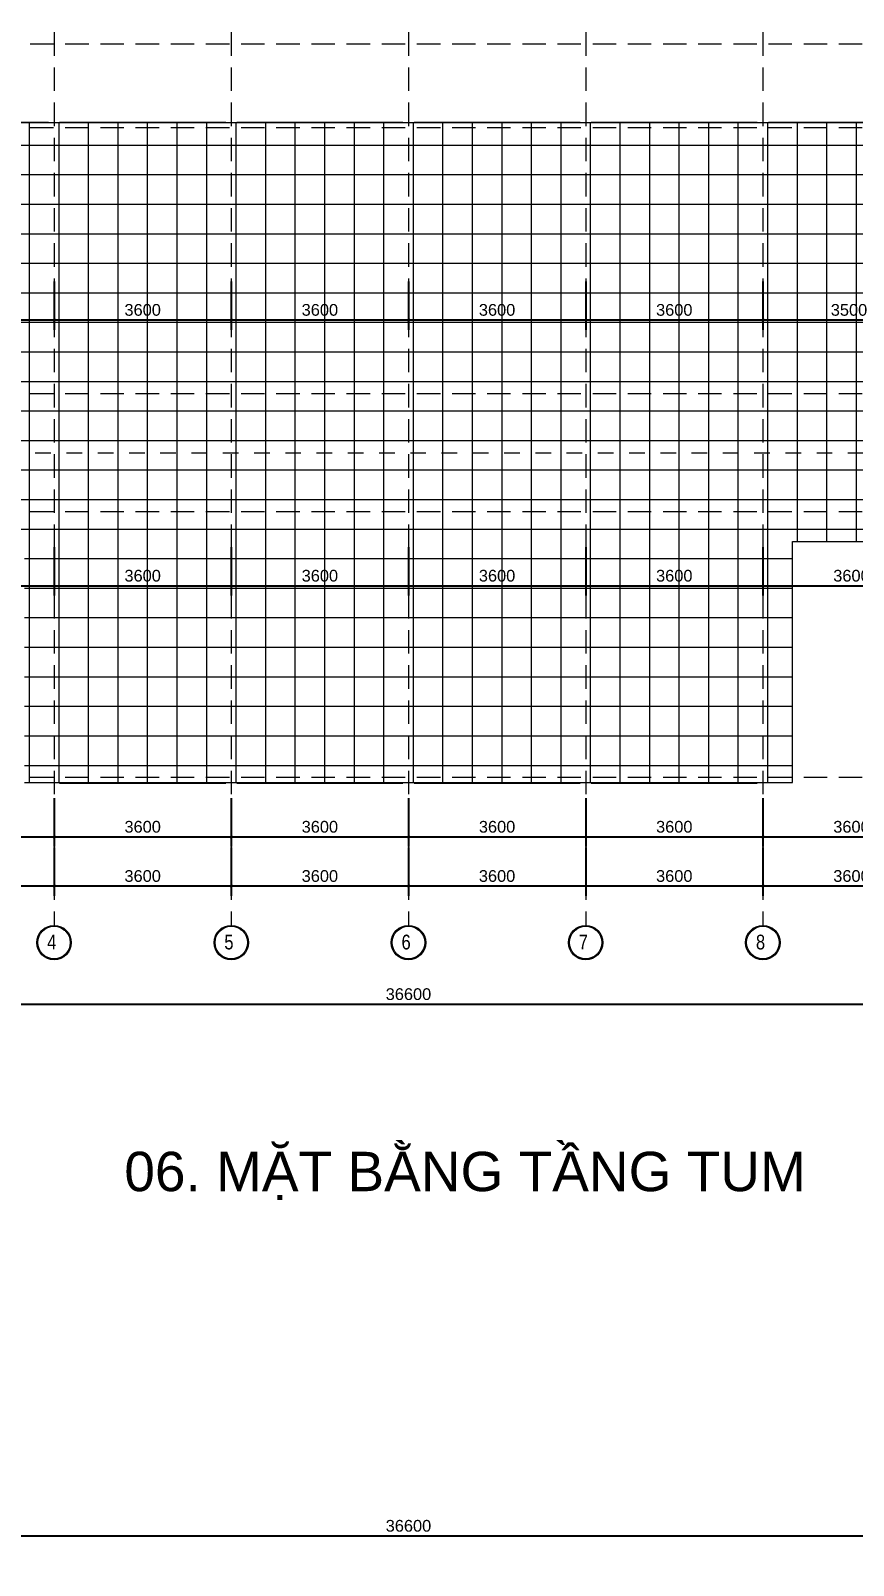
# Model space of a CAD drawing. Header units: millimetres. Extents: x -20510 to 108935, y -243239 to 20306.
# Drawn here: x 11175 to 27888, y -191000 to -159826 of the extents above; entities that cross this region are included whole.
import ezdxf
from ezdxf.enums import TextEntityAlignment as Align

# ---------------------------------------------------------------- set-up
doc = ezdxf.new("R2010")
doc.units = ezdxf.units.MM
for name, pattern in [('Abgebrochen', [714.375, 476.25, -238.125]), ('Aligning Line', [635, 317.5, -317.5]), ('Hidden', [714.375, 476.25, -238.125])]:
    doc.linetypes.add(name, pattern=pattern)
for name, color, linetype, lineweight in [('A-ANNO-DIMS', 1, 'Continuous', 9), ('G-ANNO-SYMB', 6, 'Abgebrochen', 9), ('S-BEAM', 7, 'Continuous', 9), ('S-FNDN', 7, 'Continuous', 9), ('S-GRID', 1, 'Continuous', 9), ('S-GRID-IDEN', 1, 'Continuous', 9)]:
    doc.layers.add(name, color=color, linetype=linetype, lineweight=lineweight)
doc.styles.add('Arial_1', font='arial.ttf', dxfattribs={"width": 0.8, "height": 200})
doc.styles.add('Arial_5', font='arial.ttf', dxfattribs={"height": 238.125})
doc.styles.add('UNICODE_TITLE', font='arial.ttf')
doc.dimstyles.new('SecretInternalLinAngDimStyle5p4736185', dxfattribs={"dimscale": 304.8, "dimtxt": 242.94927, "dimasz": 0.130208, "dimexe": 0.656168, "dimexo": 0.0625, "dimgap": 0.260417, "dimtad": 1, "dimdec": 0, "dimrnd": 100, "dimzin": 0, "dimdsep": 46, "dimtxsty": 'Arial_5', "dimblk1": 'OBLIQUE', "dimblk2": 'OBLIQUE', "dimsah": 1, "dimcen": 0.09, "dimdle": 0.492126, "dimazin": 0, "dimtfac": 1, "dimtdec": 4, "dimtix": 1, "dimtmove": 0, "dimatfit": 3, "dimfxl": 2.624672, "dimfxlon": 1, "dimtvp": 1, "dimtolj": 1, "dimtzin": 0, "dimarcsym": 2})

# ---------------------------------------------------------------- blocks, each defined once
blk = doc.blocks.new('Grid - TRUC  D1-102336-06_MẶT BẰNG TẦNG TUM')
at = {"layer": 'S-GRID-IDEN'}
for radius in [3.5, 3.3]:
    blk.add_circle((0, 0), radius, dxfattribs=at)
blk = doc.blocks.new('_Oblique')
at = {"color": 0, "linetype": 'ByBlock', "lineweight": -2}
blk.add_line((-0.5, -0.5), (0.5, 0.5), dxfattribs=at)
blk = doc.blocks.new('DIMBLOCK1-06_MẶT BẰNG TẦNG TUM')
at = {"layer": 'A-ANNO-DIMS', "color": 0, "lineweight": -2, "transparency": 16777216}
for p, q in [((550, -178819), (550, -179800)), ((37150, -178819), (37150, -179800)), ((400, -179600), (37300, -179600))]:
    blk.add_line(p, q, dxfattribs=at)
at = {"layer": 'Defpoints', "color": 0, "transparency": 16777216}
for p in [(550, -178800), (37150, -178800), (37150, -179600)]:
    blk.add_point(p, dxfattribs=at)
at = {"layer": 'A-ANNO-DIMS', "color": 0, "lineweight": -2, "transparency": 16777216, "xscale": 39.6875, "yscale": 39.6875, "zscale": 39.6875, "rotation": 180}
blk.add_blockref('_Oblique', (550, -179600), dxfattribs=at)
at = {"layer": 'A-ANNO-DIMS', "color": 0, "lineweight": -2, "transparency": 16777216, "xscale": 39.6875, "yscale": 39.6875, "zscale": 39.6875}
blk.add_blockref('_Oblique', (37150, -179600), dxfattribs=at)
at = {"layer": 'A-ANNO-DIMS', "color": 0, "transparency": 16777216, "insert": (18850, -179399), "char_height": 238.1, "width": 1098.88, "attachment_point": 5, "style": 'Arial_5'}
blk.add_mtext('\\A1;36600', dxfattribs=at)
blk = doc.blocks.new('DIMBLOCK4-06_MẶT BẰNG TẦNG TUM')
at = {"layer": 'A-ANNO-DIMS', "color": 0, "lineweight": -2, "transparency": 16777216}
for p, q in [((8050, -176419), (8050, -177400)), ((11650, -176419), (11650, -177400)), ((7900, -177200), (11800, -177200))]:
    blk.add_line(p, q, dxfattribs=at)
at = {"layer": 'Defpoints', "color": 0, "transparency": 16777216}
for p in [(8050, -176400), (11650, -176400), (11650, -177200)]:
    blk.add_point(p, dxfattribs=at)
at = {"layer": 'A-ANNO-DIMS', "color": 0, "lineweight": -2, "transparency": 16777216, "xscale": 39.6875, "yscale": 39.6875, "zscale": 39.6875, "rotation": 180}
blk.add_blockref('_Oblique', (8050, -177200), dxfattribs=at)
at = {"layer": 'A-ANNO-DIMS', "color": 0, "lineweight": -2, "transparency": 16777216, "xscale": 39.6875, "yscale": 39.6875, "zscale": 39.6875}
blk.add_blockref('_Oblique', (11650, -177200), dxfattribs=at)
at = {"layer": 'A-ANNO-DIMS', "color": 0, "transparency": 16777216, "insert": (9850, -176999), "char_height": 238.1, "width": 879.1, "attachment_point": 5, "style": 'Arial_5'}
blk.add_mtext('\\A1;3600', dxfattribs=at)
blk = doc.blocks.new('DIMBLOCK5-06_MẶT BẰNG TẦNG TUM')
at = {"layer": 'A-ANNO-DIMS', "color": 0, "lineweight": -2, "transparency": 16777216}
for p, q in [((11650, -176419), (11650, -177400)), ((15250, -176419), (15250, -177400)), ((11500, -177200), (15400, -177200))]:
    blk.add_line(p, q, dxfattribs=at)
at = {"layer": 'Defpoints', "color": 0, "transparency": 16777216}
for p in [(11650, -176400), (15250, -176400), (15250, -177200)]:
    blk.add_point(p, dxfattribs=at)
at = {"layer": 'A-ANNO-DIMS', "color": 0, "lineweight": -2, "transparency": 16777216, "xscale": 39.6875, "yscale": 39.6875, "zscale": 39.6875, "rotation": 180}
blk.add_blockref('_Oblique', (11650, -177200), dxfattribs=at)
at = {"layer": 'A-ANNO-DIMS', "color": 0, "lineweight": -2, "transparency": 16777216, "xscale": 39.6875, "yscale": 39.6875, "zscale": 39.6875}
blk.add_blockref('_Oblique', (15250, -177200), dxfattribs=at)
at = {"layer": 'A-ANNO-DIMS', "color": 0, "transparency": 16777216, "insert": (13450, -176999), "char_height": 238.1, "width": 879.1, "attachment_point": 5, "style": 'Arial_5'}
blk.add_mtext('\\A1;3600', dxfattribs=at)
blk = doc.blocks.new('DIMBLOCK6-06_MẶT BẰNG TẦNG TUM')
at = {"layer": 'A-ANNO-DIMS', "color": 0, "lineweight": -2, "transparency": 16777216}
for p, q in [((15250, -176419), (15250, -177400)), ((18850, -176419), (18850, -177400)), ((15100, -177200), (19000, -177200))]:
    blk.add_line(p, q, dxfattribs=at)
at = {"layer": 'Defpoints', "color": 0, "transparency": 16777216}
for p in [(15250, -176400), (18850, -176400), (18850, -177200)]:
    blk.add_point(p, dxfattribs=at)
at = {"layer": 'A-ANNO-DIMS', "color": 0, "lineweight": -2, "transparency": 16777216, "xscale": 39.6875, "yscale": 39.6875, "zscale": 39.6875, "rotation": 180}
blk.add_blockref('_Oblique', (15250, -177200), dxfattribs=at)
at = {"layer": 'A-ANNO-DIMS', "color": 0, "lineweight": -2, "transparency": 16777216, "xscale": 39.6875, "yscale": 39.6875, "zscale": 39.6875}
blk.add_blockref('_Oblique', (18850, -177200), dxfattribs=at)
at = {"layer": 'A-ANNO-DIMS', "color": 0, "transparency": 16777216, "insert": (17050, -176999), "char_height": 238.1, "width": 879.1, "attachment_point": 5, "style": 'Arial_5'}
blk.add_mtext('\\A1;3600', dxfattribs=at)
blk = doc.blocks.new('DIMBLOCK7-06_MẶT BẰNG TẦNG TUM')
at = {"layer": 'A-ANNO-DIMS', "color": 0, "lineweight": -2, "transparency": 16777216}
for p, q in [((18850, -176419), (18850, -177400)), ((22450, -176419), (22450, -177400)), ((18700, -177200), (22600, -177200))]:
    blk.add_line(p, q, dxfattribs=at)
at = {"layer": 'Defpoints', "color": 0, "transparency": 16777216}
for p in [(18850, -176400), (22450, -176400), (22450, -177200)]:
    blk.add_point(p, dxfattribs=at)
at = {"layer": 'A-ANNO-DIMS', "color": 0, "lineweight": -2, "transparency": 16777216, "xscale": 39.6875, "yscale": 39.6875, "zscale": 39.6875, "rotation": 180}
blk.add_blockref('_Oblique', (18850, -177200), dxfattribs=at)
at = {"layer": 'A-ANNO-DIMS', "color": 0, "lineweight": -2, "transparency": 16777216, "xscale": 39.6875, "yscale": 39.6875, "zscale": 39.6875}
blk.add_blockref('_Oblique', (22450, -177200), dxfattribs=at)
at = {"layer": 'A-ANNO-DIMS', "color": 0, "transparency": 16777216, "insert": (20650, -176999), "char_height": 238.1, "width": 879.1, "attachment_point": 5, "style": 'Arial_5'}
blk.add_mtext('\\A1;3600', dxfattribs=at)
blk = doc.blocks.new('DIMBLOCK8-06_MẶT BẰNG TẦNG TUM')
at = {"layer": 'A-ANNO-DIMS', "color": 0, "lineweight": -2, "transparency": 16777216}
for p, q in [((22450, -176419), (22450, -177400)), ((26050, -176419), (26050, -177400)), ((22300, -177200), (26200, -177200))]:
    blk.add_line(p, q, dxfattribs=at)
at = {"layer": 'Defpoints', "color": 0, "transparency": 16777216}
for p in [(22450, -176400), (26050, -176400), (26050, -177200)]:
    blk.add_point(p, dxfattribs=at)
at = {"layer": 'A-ANNO-DIMS', "color": 0, "lineweight": -2, "transparency": 16777216, "xscale": 39.6875, "yscale": 39.6875, "zscale": 39.6875, "rotation": 180}
blk.add_blockref('_Oblique', (22450, -177200), dxfattribs=at)
at = {"layer": 'A-ANNO-DIMS', "color": 0, "lineweight": -2, "transparency": 16777216, "xscale": 39.6875, "yscale": 39.6875, "zscale": 39.6875}
blk.add_blockref('_Oblique', (26050, -177200), dxfattribs=at)
at = {"layer": 'A-ANNO-DIMS', "color": 0, "transparency": 16777216, "insert": (24250, -176999), "char_height": 238.1, "width": 879.1, "attachment_point": 5, "style": 'Arial_5'}
blk.add_mtext('\\A1;3600', dxfattribs=at)
blk = doc.blocks.new('DIMBLOCK9-06_MẶT BẰNG TẦNG TUM')
at = {"layer": 'A-ANNO-DIMS', "color": 0, "lineweight": -2, "transparency": 16777216}
for p, q in [((26050, -176419), (26050, -177400)), ((29650, -176419), (29650, -177400)), ((25900, -177200), (29800, -177200))]:
    blk.add_line(p, q, dxfattribs=at)
at = {"layer": 'Defpoints', "color": 0, "transparency": 16777216}
for p in [(26050, -176400), (29650, -176400), (29650, -177200)]:
    blk.add_point(p, dxfattribs=at)
at = {"layer": 'A-ANNO-DIMS', "color": 0, "lineweight": -2, "transparency": 16777216, "xscale": 39.6875, "yscale": 39.6875, "zscale": 39.6875, "rotation": 180}
blk.add_blockref('_Oblique', (26050, -177200), dxfattribs=at)
at = {"layer": 'A-ANNO-DIMS', "color": 0, "lineweight": -2, "transparency": 16777216, "xscale": 39.6875, "yscale": 39.6875, "zscale": 39.6875}
blk.add_blockref('_Oblique', (29650, -177200), dxfattribs=at)
at = {"layer": 'A-ANNO-DIMS', "color": 0, "transparency": 16777216, "insert": (27850, -176999), "char_height": 238.1, "width": 879.1, "attachment_point": 5, "style": 'Arial_5'}
blk.add_mtext('\\A1;3600', dxfattribs=at)
blk = doc.blocks.new('DIMBLOCK14-06_MẶT BẰNG TẦNG TUM')
at = {"layer": 'A-ANNO-DIMS', "color": 0, "lineweight": -2, "transparency": 16777216}
for p, q in [((8050, -175419), (8050, -176400)), ((11650, -175419), (11650, -176400)), ((7900, -176200), (11800, -176200))]:
    blk.add_line(p, q, dxfattribs=at)
at = {"layer": 'Defpoints', "color": 0, "transparency": 16777216}
for p in [(8050, -175400), (11650, -175400), (11650, -176200)]:
    blk.add_point(p, dxfattribs=at)
at = {"layer": 'A-ANNO-DIMS', "color": 0, "lineweight": -2, "transparency": 16777216, "xscale": 39.6875, "yscale": 39.6875, "zscale": 39.6875, "rotation": 180}
blk.add_blockref('_Oblique', (8050, -176200), dxfattribs=at)
at = {"layer": 'A-ANNO-DIMS', "color": 0, "lineweight": -2, "transparency": 16777216, "xscale": 39.6875, "yscale": 39.6875, "zscale": 39.6875}
blk.add_blockref('_Oblique', (11650, -176200), dxfattribs=at)
at = {"layer": 'A-ANNO-DIMS', "color": 0, "transparency": 16777216, "insert": (9850, -175999), "char_height": 238.1, "width": 879.1, "attachment_point": 5, "style": 'Arial_5'}
blk.add_mtext('\\A1;3600', dxfattribs=at)
blk = doc.blocks.new('DIMBLOCK15-06_MẶT BẰNG TẦNG TUM')
at = {"layer": 'A-ANNO-DIMS', "color": 0, "lineweight": -2, "transparency": 16777216}
for p, q in [((11650, -175419), (11650, -176400)), ((15250, -175419), (15250, -176400)), ((11500, -176200), (15400, -176200))]:
    blk.add_line(p, q, dxfattribs=at)
at = {"layer": 'Defpoints', "color": 0, "transparency": 16777216}
for p in [(11650, -175400), (15250, -175400), (15250, -176200)]:
    blk.add_point(p, dxfattribs=at)
at = {"layer": 'A-ANNO-DIMS', "color": 0, "lineweight": -2, "transparency": 16777216, "xscale": 39.6875, "yscale": 39.6875, "zscale": 39.6875, "rotation": 180}
blk.add_blockref('_Oblique', (11650, -176200), dxfattribs=at)
at = {"layer": 'A-ANNO-DIMS', "color": 0, "lineweight": -2, "transparency": 16777216, "xscale": 39.6875, "yscale": 39.6875, "zscale": 39.6875}
blk.add_blockref('_Oblique', (15250, -176200), dxfattribs=at)
at = {"layer": 'A-ANNO-DIMS', "color": 0, "transparency": 16777216, "insert": (13450, -175999), "char_height": 238.1, "width": 879.1, "attachment_point": 5, "style": 'Arial_5'}
blk.add_mtext('\\A1;3600', dxfattribs=at)
blk = doc.blocks.new('DIMBLOCK16-06_MẶT BẰNG TẦNG TUM')
at = {"layer": 'A-ANNO-DIMS', "color": 0, "lineweight": -2, "transparency": 16777216}
for p, q in [((15250, -175419), (15250, -176400)), ((18850, -175419), (18850, -176400)), ((15100, -176200), (19000, -176200))]:
    blk.add_line(p, q, dxfattribs=at)
at = {"layer": 'Defpoints', "color": 0, "transparency": 16777216}
for p in [(15250, -175400), (18850, -175400), (18850, -176200)]:
    blk.add_point(p, dxfattribs=at)
at = {"layer": 'A-ANNO-DIMS', "color": 0, "lineweight": -2, "transparency": 16777216, "xscale": 39.6875, "yscale": 39.6875, "zscale": 39.6875, "rotation": 180}
blk.add_blockref('_Oblique', (15250, -176200), dxfattribs=at)
at = {"layer": 'A-ANNO-DIMS', "color": 0, "lineweight": -2, "transparency": 16777216, "xscale": 39.6875, "yscale": 39.6875, "zscale": 39.6875}
blk.add_blockref('_Oblique', (18850, -176200), dxfattribs=at)
at = {"layer": 'A-ANNO-DIMS', "color": 0, "transparency": 16777216, "insert": (17050, -175999), "char_height": 238.1, "width": 879.1, "attachment_point": 5, "style": 'Arial_5'}
blk.add_mtext('\\A1;3600', dxfattribs=at)
blk = doc.blocks.new('DIMBLOCK17-06_MẶT BẰNG TẦNG TUM')
at = {"layer": 'A-ANNO-DIMS', "color": 0, "lineweight": -2, "transparency": 16777216}
for p, q in [((18850, -175419), (18850, -176400)), ((22450, -175419), (22450, -176400)), ((18700, -176200), (22600, -176200))]:
    blk.add_line(p, q, dxfattribs=at)
at = {"layer": 'Defpoints', "color": 0, "transparency": 16777216}
for p in [(18850, -175400), (22450, -175400), (22450, -176200)]:
    blk.add_point(p, dxfattribs=at)
at = {"layer": 'A-ANNO-DIMS', "color": 0, "lineweight": -2, "transparency": 16777216, "xscale": 39.6875, "yscale": 39.6875, "zscale": 39.6875, "rotation": 180}
blk.add_blockref('_Oblique', (18850, -176200), dxfattribs=at)
at = {"layer": 'A-ANNO-DIMS', "color": 0, "lineweight": -2, "transparency": 16777216, "xscale": 39.6875, "yscale": 39.6875, "zscale": 39.6875}
blk.add_blockref('_Oblique', (22450, -176200), dxfattribs=at)
at = {"layer": 'A-ANNO-DIMS', "color": 0, "transparency": 16777216, "insert": (20650, -175999), "char_height": 238.1, "width": 879.1, "attachment_point": 5, "style": 'Arial_5'}
blk.add_mtext('\\A1;3600', dxfattribs=at)
blk = doc.blocks.new('DIMBLOCK18-06_MẶT BẰNG TẦNG TUM')
at = {"layer": 'A-ANNO-DIMS', "color": 0, "lineweight": -2, "transparency": 16777216}
for p, q in [((22450, -175419), (22450, -176400)), ((26050, -175419), (26050, -176400)), ((22300, -176200), (26200, -176200))]:
    blk.add_line(p, q, dxfattribs=at)
at = {"layer": 'Defpoints', "color": 0, "transparency": 16777216}
for p in [(22450, -175400), (26050, -175400), (26050, -176200)]:
    blk.add_point(p, dxfattribs=at)
at = {"layer": 'A-ANNO-DIMS', "color": 0, "lineweight": -2, "transparency": 16777216, "xscale": 39.6875, "yscale": 39.6875, "zscale": 39.6875, "rotation": 180}
blk.add_blockref('_Oblique', (22450, -176200), dxfattribs=at)
at = {"layer": 'A-ANNO-DIMS', "color": 0, "lineweight": -2, "transparency": 16777216, "xscale": 39.6875, "yscale": 39.6875, "zscale": 39.6875}
blk.add_blockref('_Oblique', (26050, -176200), dxfattribs=at)
at = {"layer": 'A-ANNO-DIMS', "color": 0, "transparency": 16777216, "insert": (24250, -175999), "char_height": 238.1, "width": 879.1, "attachment_point": 5, "style": 'Arial_5'}
blk.add_mtext('\\A1;3600', dxfattribs=at)
blk = doc.blocks.new('DIMBLOCK19-06_MẶT BẰNG TẦNG TUM')
at = {"layer": 'A-ANNO-DIMS', "color": 0, "lineweight": -2, "transparency": 16777216}
for p, q in [((26050, -175419), (26050, -176400)), ((29650, -175419), (29650, -176400)), ((25900, -176200), (29800, -176200))]:
    blk.add_line(p, q, dxfattribs=at)
at = {"layer": 'Defpoints', "color": 0, "transparency": 16777216}
for p in [(26050, -175400), (29650, -175400), (29650, -176200)]:
    blk.add_point(p, dxfattribs=at)
at = {"layer": 'A-ANNO-DIMS', "color": 0, "lineweight": -2, "transparency": 16777216, "xscale": 39.6875, "yscale": 39.6875, "zscale": 39.6875, "rotation": 180}
blk.add_blockref('_Oblique', (26050, -176200), dxfattribs=at)
at = {"layer": 'A-ANNO-DIMS', "color": 0, "lineweight": -2, "transparency": 16777216, "xscale": 39.6875, "yscale": 39.6875, "zscale": 39.6875}
blk.add_blockref('_Oblique', (29650, -176200), dxfattribs=at)
at = {"layer": 'A-ANNO-DIMS', "color": 0, "transparency": 16777216, "insert": (27850, -175999), "char_height": 238.1, "width": 879.1, "attachment_point": 5, "style": 'Arial_5'}
blk.add_mtext('\\A1;3600', dxfattribs=at)
blk = doc.blocks.new('DIMBLOCK67-06_MẶT BẰNG TẦNG TUM')
at = {"layer": 'A-ANNO-DIMS', "color": 0, "lineweight": -2, "transparency": 16777216}
for p, q in [((8050, -170319), (8050, -171300)), ((11650, -170319), (11650, -171300)), ((7900, -171100), (11800, -171100))]:
    blk.add_line(p, q, dxfattribs=at)
at = {"layer": 'Defpoints', "color": 0, "transparency": 16777216}
for p in [(8050, -170300), (11650, -170300), (11650, -171100)]:
    blk.add_point(p, dxfattribs=at)
at = {"layer": 'A-ANNO-DIMS', "color": 0, "lineweight": -2, "transparency": 16777216, "xscale": 39.6875, "yscale": 39.6875, "zscale": 39.6875, "rotation": 180}
blk.add_blockref('_Oblique', (8050, -171100), dxfattribs=at)
at = {"layer": 'A-ANNO-DIMS', "color": 0, "lineweight": -2, "transparency": 16777216, "xscale": 39.6875, "yscale": 39.6875, "zscale": 39.6875}
blk.add_blockref('_Oblique', (11650, -171100), dxfattribs=at)
at = {"layer": 'A-ANNO-DIMS', "color": 0, "transparency": 16777216, "insert": (9850, -170899), "char_height": 238.1, "width": 879.1, "attachment_point": 5, "style": 'Arial_5'}
blk.add_mtext('\\A1;3600', dxfattribs=at)
blk = doc.blocks.new('DIMBLOCK68-06_MẶT BẰNG TẦNG TUM')
at = {"layer": 'A-ANNO-DIMS', "color": 0, "lineweight": -2, "transparency": 16777216}
for p, q in [((11650, -170319), (11650, -171300)), ((15250, -170319), (15250, -171300)), ((11500, -171100), (15400, -171100))]:
    blk.add_line(p, q, dxfattribs=at)
at = {"layer": 'Defpoints', "color": 0, "transparency": 16777216}
for p in [(11650, -170300), (15250, -170300), (15250, -171100)]:
    blk.add_point(p, dxfattribs=at)
at = {"layer": 'A-ANNO-DIMS', "color": 0, "lineweight": -2, "transparency": 16777216, "xscale": 39.6875, "yscale": 39.6875, "zscale": 39.6875, "rotation": 180}
blk.add_blockref('_Oblique', (11650, -171100), dxfattribs=at)
at = {"layer": 'A-ANNO-DIMS', "color": 0, "lineweight": -2, "transparency": 16777216, "xscale": 39.6875, "yscale": 39.6875, "zscale": 39.6875}
blk.add_blockref('_Oblique', (15250, -171100), dxfattribs=at)
at = {"layer": 'A-ANNO-DIMS', "color": 0, "transparency": 16777216, "insert": (13450, -170899), "char_height": 238.1, "width": 879.1, "attachment_point": 5, "style": 'Arial_5'}
blk.add_mtext('\\A1;3600', dxfattribs=at)
blk = doc.blocks.new('DIMBLOCK69-06_MẶT BẰNG TẦNG TUM')
at = {"layer": 'A-ANNO-DIMS', "color": 0, "lineweight": -2, "transparency": 16777216}
for p, q in [((15250, -170319), (15250, -171300)), ((18850, -170319), (18850, -171300)), ((15100, -171100), (19000, -171100))]:
    blk.add_line(p, q, dxfattribs=at)
at = {"layer": 'Defpoints', "color": 0, "transparency": 16777216}
for p in [(15250, -170300), (18850, -170300), (18850, -171100)]:
    blk.add_point(p, dxfattribs=at)
at = {"layer": 'A-ANNO-DIMS', "color": 0, "lineweight": -2, "transparency": 16777216, "xscale": 39.6875, "yscale": 39.6875, "zscale": 39.6875, "rotation": 180}
blk.add_blockref('_Oblique', (15250, -171100), dxfattribs=at)
at = {"layer": 'A-ANNO-DIMS', "color": 0, "lineweight": -2, "transparency": 16777216, "xscale": 39.6875, "yscale": 39.6875, "zscale": 39.6875}
blk.add_blockref('_Oblique', (18850, -171100), dxfattribs=at)
at = {"layer": 'A-ANNO-DIMS', "color": 0, "transparency": 16777216, "insert": (17050, -170899), "char_height": 238.1, "width": 879.1, "attachment_point": 5, "style": 'Arial_5'}
blk.add_mtext('\\A1;3600', dxfattribs=at)
blk = doc.blocks.new('DIMBLOCK70-06_MẶT BẰNG TẦNG TUM')
at = {"layer": 'A-ANNO-DIMS', "color": 0, "lineweight": -2, "transparency": 16777216}
for p, q in [((18850, -170319), (18850, -171300)), ((22450, -170319), (22450, -171300)), ((18700, -171100), (22600, -171100))]:
    blk.add_line(p, q, dxfattribs=at)
at = {"layer": 'Defpoints', "color": 0, "transparency": 16777216}
for p in [(18850, -170300), (22450, -170300), (22450, -171100)]:
    blk.add_point(p, dxfattribs=at)
at = {"layer": 'A-ANNO-DIMS', "color": 0, "lineweight": -2, "transparency": 16777216, "xscale": 39.6875, "yscale": 39.6875, "zscale": 39.6875, "rotation": 180}
blk.add_blockref('_Oblique', (18850, -171100), dxfattribs=at)
at = {"layer": 'A-ANNO-DIMS', "color": 0, "lineweight": -2, "transparency": 16777216, "xscale": 39.6875, "yscale": 39.6875, "zscale": 39.6875}
blk.add_blockref('_Oblique', (22450, -171100), dxfattribs=at)
at = {"layer": 'A-ANNO-DIMS', "color": 0, "transparency": 16777216, "insert": (20650, -170899), "char_height": 238.1, "width": 879.1, "attachment_point": 5, "style": 'Arial_5'}
blk.add_mtext('\\A1;3600', dxfattribs=at)
blk = doc.blocks.new('DIMBLOCK71-06_MẶT BẰNG TẦNG TUM')
at = {"layer": 'A-ANNO-DIMS', "color": 0, "lineweight": -2, "transparency": 16777216}
for p, q in [((22450, -170319), (22450, -171300)), ((26050, -170319), (26050, -171300)), ((22300, -171100), (26200, -171100))]:
    blk.add_line(p, q, dxfattribs=at)
at = {"layer": 'Defpoints', "color": 0, "transparency": 16777216}
for p in [(22450, -170300), (26050, -170300), (26050, -171100)]:
    blk.add_point(p, dxfattribs=at)
at = {"layer": 'A-ANNO-DIMS', "color": 0, "lineweight": -2, "transparency": 16777216, "xscale": 39.6875, "yscale": 39.6875, "zscale": 39.6875, "rotation": 180}
blk.add_blockref('_Oblique', (22450, -171100), dxfattribs=at)
at = {"layer": 'A-ANNO-DIMS', "color": 0, "lineweight": -2, "transparency": 16777216, "xscale": 39.6875, "yscale": 39.6875, "zscale": 39.6875}
blk.add_blockref('_Oblique', (26050, -171100), dxfattribs=at)
at = {"layer": 'A-ANNO-DIMS', "color": 0, "transparency": 16777216, "insert": (24250, -170899), "char_height": 238.1, "width": 879.1, "attachment_point": 5, "style": 'Arial_5'}
blk.add_mtext('\\A1;3600', dxfattribs=at)
blk = doc.blocks.new('DIMBLOCK72-06_MẶT BẰNG TẦNG TUM')
at = {"layer": 'A-ANNO-DIMS', "color": 0, "lineweight": -2, "transparency": 16777216}
for p, q in [((26050, -170319), (26050, -171300)), ((29650, -170319), (29650, -171300)), ((25900, -171100), (29800, -171100))]:
    blk.add_line(p, q, dxfattribs=at)
at = {"layer": 'Defpoints', "color": 0, "transparency": 16777216}
for p in [(26050, -170300), (29650, -170300), (29650, -171100)]:
    blk.add_point(p, dxfattribs=at)
at = {"layer": 'A-ANNO-DIMS', "color": 0, "lineweight": -2, "transparency": 16777216, "xscale": 39.6875, "yscale": 39.6875, "zscale": 39.6875, "rotation": 180}
blk.add_blockref('_Oblique', (26050, -171100), dxfattribs=at)
at = {"layer": 'A-ANNO-DIMS', "color": 0, "lineweight": -2, "transparency": 16777216, "xscale": 39.6875, "yscale": 39.6875, "zscale": 39.6875}
blk.add_blockref('_Oblique', (29650, -171100), dxfattribs=at)
at = {"layer": 'A-ANNO-DIMS', "color": 0, "transparency": 16777216, "insert": (27850, -170899), "char_height": 238.1, "width": 879.1, "attachment_point": 5, "style": 'Arial_5'}
blk.add_mtext('\\A1;3600', dxfattribs=at)
blk = doc.blocks.new('DIMBLOCK77-06_MẶT BẰNG TẦNG TUM')
at = {"layer": 'A-ANNO-DIMS', "color": 0, "lineweight": -2, "transparency": 16777216}
for p, q in [((8050, -164919), (8050, -165900)), ((11650, -164919), (11650, -165900)), ((7900, -165700), (11800, -165700))]:
    blk.add_line(p, q, dxfattribs=at)
at = {"layer": 'Defpoints', "color": 0, "transparency": 16777216}
for p in [(8050, -164900), (11650, -164900), (11650, -165700)]:
    blk.add_point(p, dxfattribs=at)
at = {"layer": 'A-ANNO-DIMS', "color": 0, "lineweight": -2, "transparency": 16777216, "xscale": 39.6875, "yscale": 39.6875, "zscale": 39.6875, "rotation": 180}
blk.add_blockref('_Oblique', (8050, -165700), dxfattribs=at)
at = {"layer": 'A-ANNO-DIMS', "color": 0, "lineweight": -2, "transparency": 16777216, "xscale": 39.6875, "yscale": 39.6875, "zscale": 39.6875}
blk.add_blockref('_Oblique', (11650, -165700), dxfattribs=at)
at = {"layer": 'A-ANNO-DIMS', "color": 0, "transparency": 16777216, "insert": (9850, -165499), "char_height": 238.1, "width": 879.1, "attachment_point": 5, "style": 'Arial_5'}
blk.add_mtext('\\A1;3600', dxfattribs=at)
blk = doc.blocks.new('DIMBLOCK78-06_MẶT BẰNG TẦNG TUM')
at = {"layer": 'A-ANNO-DIMS', "color": 0, "lineweight": -2, "transparency": 16777216}
for p, q in [((11650, -164919), (11650, -165900)), ((15250, -164919), (15250, -165900)), ((11500, -165700), (15400, -165700))]:
    blk.add_line(p, q, dxfattribs=at)
at = {"layer": 'Defpoints', "color": 0, "transparency": 16777216}
for p in [(11650, -164900), (15250, -164900), (15250, -165700)]:
    blk.add_point(p, dxfattribs=at)
at = {"layer": 'A-ANNO-DIMS', "color": 0, "lineweight": -2, "transparency": 16777216, "xscale": 39.6875, "yscale": 39.6875, "zscale": 39.6875, "rotation": 180}
blk.add_blockref('_Oblique', (11650, -165700), dxfattribs=at)
at = {"layer": 'A-ANNO-DIMS', "color": 0, "lineweight": -2, "transparency": 16777216, "xscale": 39.6875, "yscale": 39.6875, "zscale": 39.6875}
blk.add_blockref('_Oblique', (15250, -165700), dxfattribs=at)
at = {"layer": 'A-ANNO-DIMS', "color": 0, "transparency": 16777216, "insert": (13450, -165499), "char_height": 238.1, "width": 879.1, "attachment_point": 5, "style": 'Arial_5'}
blk.add_mtext('\\A1;3600', dxfattribs=at)
blk = doc.blocks.new('DIMBLOCK79-06_MẶT BẰNG TẦNG TUM')
at = {"layer": 'A-ANNO-DIMS', "color": 0, "lineweight": -2, "transparency": 16777216}
for p, q in [((15250, -164919), (15250, -165900)), ((18850, -164919), (18850, -165900)), ((15100, -165700), (19000, -165700))]:
    blk.add_line(p, q, dxfattribs=at)
at = {"layer": 'Defpoints', "color": 0, "transparency": 16777216}
for p in [(15250, -164900), (18850, -164900), (18850, -165700)]:
    blk.add_point(p, dxfattribs=at)
at = {"layer": 'A-ANNO-DIMS', "color": 0, "lineweight": -2, "transparency": 16777216, "xscale": 39.6875, "yscale": 39.6875, "zscale": 39.6875, "rotation": 180}
blk.add_blockref('_Oblique', (15250, -165700), dxfattribs=at)
at = {"layer": 'A-ANNO-DIMS', "color": 0, "lineweight": -2, "transparency": 16777216, "xscale": 39.6875, "yscale": 39.6875, "zscale": 39.6875}
blk.add_blockref('_Oblique', (18850, -165700), dxfattribs=at)
at = {"layer": 'A-ANNO-DIMS', "color": 0, "transparency": 16777216, "insert": (17050, -165499), "char_height": 238.1, "width": 879.1, "attachment_point": 5, "style": 'Arial_5'}
blk.add_mtext('\\A1;3600', dxfattribs=at)
blk = doc.blocks.new('DIMBLOCK80-06_MẶT BẰNG TẦNG TUM')
at = {"layer": 'A-ANNO-DIMS', "color": 0, "lineweight": -2, "transparency": 16777216}
for p, q in [((18850, -164919), (18850, -165900)), ((22450, -164919), (22450, -165900)), ((18700, -165700), (22600, -165700))]:
    blk.add_line(p, q, dxfattribs=at)
at = {"layer": 'Defpoints', "color": 0, "transparency": 16777216}
for p in [(18850, -164900), (22450, -164900), (22450, -165700)]:
    blk.add_point(p, dxfattribs=at)
at = {"layer": 'A-ANNO-DIMS', "color": 0, "lineweight": -2, "transparency": 16777216, "xscale": 39.6875, "yscale": 39.6875, "zscale": 39.6875, "rotation": 180}
blk.add_blockref('_Oblique', (18850, -165700), dxfattribs=at)
at = {"layer": 'A-ANNO-DIMS', "color": 0, "lineweight": -2, "transparency": 16777216, "xscale": 39.6875, "yscale": 39.6875, "zscale": 39.6875}
blk.add_blockref('_Oblique', (22450, -165700), dxfattribs=at)
at = {"layer": 'A-ANNO-DIMS', "color": 0, "transparency": 16777216, "insert": (20650, -165499), "char_height": 238.1, "width": 879.1, "attachment_point": 5, "style": 'Arial_5'}
blk.add_mtext('\\A1;3600', dxfattribs=at)
blk = doc.blocks.new('DIMBLOCK81-06_MẶT BẰNG TẦNG TUM')
at = {"layer": 'A-ANNO-DIMS', "color": 0, "lineweight": -2, "transparency": 16777216}
for p, q in [((22450, -164919), (22450, -165900)), ((26050, -164919), (26050, -165900)), ((22300, -165700), (26200, -165700))]:
    blk.add_line(p, q, dxfattribs=at)
at = {"layer": 'Defpoints', "color": 0, "transparency": 16777216}
for p in [(22450, -164900), (26050, -164900), (26050, -165700)]:
    blk.add_point(p, dxfattribs=at)
at = {"layer": 'A-ANNO-DIMS', "color": 0, "lineweight": -2, "transparency": 16777216, "xscale": 39.6875, "yscale": 39.6875, "zscale": 39.6875, "rotation": 180}
blk.add_blockref('_Oblique', (22450, -165700), dxfattribs=at)
at = {"layer": 'A-ANNO-DIMS', "color": 0, "lineweight": -2, "transparency": 16777216, "xscale": 39.6875, "yscale": 39.6875, "zscale": 39.6875}
blk.add_blockref('_Oblique', (26050, -165700), dxfattribs=at)
at = {"layer": 'A-ANNO-DIMS', "color": 0, "transparency": 16777216, "insert": (24250, -165499), "char_height": 238.1, "width": 879.1, "attachment_point": 5, "style": 'Arial_5'}
blk.add_mtext('\\A1;3600', dxfattribs=at)
blk = doc.blocks.new('DIMBLOCK82-06_MẶT BẰNG TẦNG TUM')
at = {"layer": 'A-ANNO-DIMS', "color": 0, "lineweight": -2, "transparency": 16777216}
for p, q in [((26050, -164919), (26050, -165900)), ((29550, -164919), (29550, -165900)), ((25900, -165700), (29700, -165700))]:
    blk.add_line(p, q, dxfattribs=at)
at = {"layer": 'Defpoints', "color": 0, "transparency": 16777216}
for p in [(26050, -164900), (29550, -164900), (29550, -165700)]:
    blk.add_point(p, dxfattribs=at)
at = {"layer": 'A-ANNO-DIMS', "color": 0, "lineweight": -2, "transparency": 16777216, "xscale": 39.6875, "yscale": 39.6875, "zscale": 39.6875, "rotation": 180}
blk.add_blockref('_Oblique', (26050, -165700), dxfattribs=at)
at = {"layer": 'A-ANNO-DIMS', "color": 0, "lineweight": -2, "transparency": 16777216, "xscale": 39.6875, "yscale": 39.6875, "zscale": 39.6875}
blk.add_blockref('_Oblique', (29550, -165700), dxfattribs=at)
at = {"layer": 'A-ANNO-DIMS', "color": 0, "transparency": 16777216, "insert": (27800, -165499), "char_height": 238.1, "width": 879.1, "attachment_point": 5, "style": 'Arial_5'}
blk.add_mtext('\\A1;3500', dxfattribs=at)
blk = doc.blocks.new('DIMBLOCK42-07_MẶT BẰNG MÁI')
at = {"layer": 'A-ANNO-DIMS', "color": 0, "lineweight": -2, "transparency": 16777216}
for p, q in [((400, -190400), (37300, -190400)), ((550, -190981), (550, -190200)), ((37150, -190981), (37150, -190200))]:
    blk.add_line(p, q, dxfattribs=at)
at = {"layer": 'Defpoints', "color": 0, "transparency": 16777216}
for p in [(37150, -190400), (550, -191000), (37150, -191000)]:
    blk.add_point(p, dxfattribs=at)
at = {"layer": 'A-ANNO-DIMS', "color": 0, "lineweight": -2, "transparency": 16777216, "xscale": 39.6875, "yscale": 39.6875, "zscale": 39.6875, "rotation": 180}
blk.add_blockref('_Oblique', (550, -190400), dxfattribs=at)
at = {"layer": 'A-ANNO-DIMS', "color": 0, "lineweight": -2, "transparency": 16777216, "xscale": 39.6875, "yscale": 39.6875, "zscale": 39.6875}
blk.add_blockref('_Oblique', (37150, -190400), dxfattribs=at)
at = {"layer": 'A-ANNO-DIMS', "color": 0, "transparency": 16777216, "insert": (18850, -190199), "char_height": 238.1, "width": 824.16, "attachment_point": 5, "style": 'Arial_5'}
blk.add_mtext('\\A1;36600', dxfattribs=at)

msp = doc.modelspace()

# ---------------------------------------------------------------- hatches: boundary and pattern name
at = {"layer": 'S-FNDN'}
h = msp.add_hatch(dxfattribs=at)
h.set_pattern_fill('FP_3', color=256, style=0, pattern_type=2)
h.set_pattern_definition([(0, (20750, -167550), (0, 600), []), (90, (20750, -167550), (-600, 4e-14), [])])
h.paths.add_polyline_path([(16873.4, -175100), (26650, -175100), (26650, -170200), (37250, -170200), (37250, -161700), (33450, -161700), (33450, -167300), (33150, -167300), (33150, -167100), (33250, -167100), (33249.6, -164962.3), (33232.2, -164960), (33218.4, -164955.4), (33207.3, -164948.4), (33198.4, -164941.4), (33188.7, -164929.7), (33179.7, -164912.4), (33174.7, -164900), (31998.8, -164901.1), (31996.7, -164908.7), (31991.5, -164920.8), (31981.1, -164936.8), (31974, -164943.8), (31955.8, -164955.8), (31941, -164960.5), (31925.4, -164962.3), (31903.7, -164958.8), (31889.2, -164952.6), (31878, -164945), (31867.3, -164934), (31858, -164919.4), (31853.1, -164905.6), (31852.1, -164900), (29750, -164900), (29750, -167100), (32150, -167100), (32150, -167300), (29550, -167300), (29550, -161700), (8150, -161700), (8150, -160000), (4250, -160000), (4250, -165435.3), (4589.3, -165435.3), (4589.3, -165585.5), (4250, -165585.5), (4250, -170200), (11050, -170200), (11050, -175100)])
h.paths.add_polyline_path([(5650, -165300), (5650, -161900), (6750, -161900), (6750, -165300)])

# ---------------------------------------------------------------- linework, layer by layer
at = {"layer": 'G-ANNO-SYMB', "linetype": 'Aligning Line'}
msp.add_line((-7146.6, -168400), (41465.8, -168400), dxfattribs=at)
at = {"layer": 'S-BEAM'}
for p, q in [((11537.3, -161690), (8162.7, -161690)), ((11537.3, -161690), (11537.3, -161700)), ((11762.7, -161700), (11762.7, -161690)), ((15137.3, -161690), (11762.7, -161690)), ((15137.3, -161690), (15137.3, -161700)), ((15362.7, -161700), (15362.7, -161690)), ((18737.3, -161690), (15362.7, -161690)), ((18737.3, -161690), (18737.3, -161700)), ((18962.7, -161700), (18962.7, -161690)), ((22337.3, -161690), (18962.7, -161690)), ((22337.3, -161690), (22337.3, -161700)), ((22562.7, -161700), (22562.7, -161690)), ((25937.3, -161690), (22562.7, -161690)), ((25937.3, -161690), (25937.3, -161700)), ((26162.7, -161700), (26162.7, -161690)), ((29537.3, -161690), (26162.7, -161690)), ((11762.7, -175110), (11762.7, -175100)), ((11762.7, -175110), (15137.3, -175110)), ((15137.3, -175100), (15137.3, -175110)), ((15362.7, -175110), (15362.7, -175100)), ((15362.7, -175110), (18737.3, -175110)), ((18737.3, -175100), (18737.3, -175110)), ((18962.7, -175110), (18962.7, -175100)), ((18962.7, -175110), (22337.3, -175110)), ((22337.3, -175100), (22337.3, -175110)), ((22562.7, -175110), (22562.7, -175100)), ((22562.7, -175110), (25937.3, -175110)), ((25937.3, -175100), (25937.3, -175110))]:
    msp.add_line(p, q, dxfattribs=at)
at = {"layer": 'S-FNDN'}
for p, q in [((29550, -161700), (8150, -161700)), ((26650, -175100), (26650, -170200)), ((26650, -170200), (37250, -170200)), ((11050, -175100), (26650, -175100))]:
    msp.add_line(p, q, dxfattribs=at)
at = {"layer": 'S-GRID', "linetype": 'Hidden'}
for p, q in [((39500, -160100), (-3000, -160100)), ((39500, -161800), (-3000, -161800)), ((39500, -167200), (-3000, -167200)), ((39500, -169600), (-3000, -169600)), ((39500, -175000), (-3000, -175000))]:
    msp.add_line(p, q, dxfattribs=at)

# ---------------------------------------------------------------- block references
at = {"layer": 'S-GRID-IDEN', "xscale": 99.99999999999991, "yscale": 99.99999999999991, "zscale": 99.99999999999991, "rotation": 180}
for p in [(11650, -178350), (15250, -178350), (18850, -178350), (22450, -178350), (26050, -178350)]:
    msp.add_blockref('Grid - TRUC  D1-102336-06_MẶT BẰNG TẦNG TUM', p, dxfattribs=at)

# ---------------------------------------------------------------- texts
at = {"style": 'UNICODE_TITLE'}
msp.add_text('06. MẶT BẰNG TẦNG TUM', height=800, dxfattribs=at).set_placement((20000, -183000), align=Align.MIDDLE_CENTER)

# ---------------------------------------------------------------- dimensions: what is measured, and where the dimension line sits
at = {"layer": 'A-ANNO-DIMS'}
for base, p1, p2, override, picture, middle in [((11650, -165700), (8050, -164900), (11650, -164900), {"dimpost": '<>', "dimfxl": 3600}, 'DIMBLOCK77-06_MẶT BẰNG TẦNG TUM', (9850, -165499)), ((15250, -165700), (11650, -164900), (15250, -164900), {"dimpost": '<>', "dimfxl": 3600}, 'DIMBLOCK78-06_MẶT BẰNG TẦNG TUM', (13450, -165499)), ((18850, -165700), (15250, -164900), (18850, -164900), {"dimpost": '<>', "dimfxl": 3600}, 'DIMBLOCK79-06_MẶT BẰNG TẦNG TUM', (17050, -165499)), ((22450, -165700), (18850, -164900), (22450, -164900), {"dimpost": '<>', "dimfxl": 3600}, 'DIMBLOCK80-06_MẶT BẰNG TẦNG TUM', (20650, -165499)), ((26050, -165700), (22450, -164900), (26050, -164900), {"dimpost": '<>', "dimfxl": 3600}, 'DIMBLOCK81-06_MẶT BẰNG TẦNG TUM', (24250, -165499)), ((29550, -165700), (26050, -164900), (29550, -164900), {"dimpost": '<>', "dimfxl": 3500}, 'DIMBLOCK82-06_MẶT BẰNG TẦNG TUM', (27800, -165499)), ((11650, -171100), (8050, -170300), (11650, -170300), {"dimpost": '<>', "dimfxl": 3600}, 'DIMBLOCK67-06_MẶT BẰNG TẦNG TUM', (9850, -170899)), ((15250, -171100), (11650, -170300), (15250, -170300), {"dimpost": '<>', "dimfxl": 3600}, 'DIMBLOCK68-06_MẶT BẰNG TẦNG TUM', (13450, -170899)), ((18850, -171100), (15250, -170300), (18850, -170300), {"dimpost": '<>', "dimfxl": 3600}, 'DIMBLOCK69-06_MẶT BẰNG TẦNG TUM', (17050, -170899)), ((22450, -171100), (18850, -170300), (22450, -170300), {"dimpost": '<>', "dimfxl": 3600}, 'DIMBLOCK70-06_MẶT BẰNG TẦNG TUM', (20650, -170899)), ((26050, -171100), (22450, -170300), (26050, -170300), {"dimpost": '<>', "dimfxl": 3600}, 'DIMBLOCK71-06_MẶT BẰNG TẦNG TUM', (24250, -170899)), ((29650, -171100), (26050, -170300), (29650, -170300), {"dimpost": '<>', "dimfxl": 3600}, 'DIMBLOCK72-06_MẶT BẰNG TẦNG TUM', (27850, -170899)), ((11650, -176200), (8050, -175400), (11650, -175400), {"dimpost": '<>', "dimfxl": 3600}, 'DIMBLOCK14-06_MẶT BẰNG TẦNG TUM', (9850, -175999)), ((15250, -176200), (11650, -175400), (15250, -175400), {"dimpost": '<>', "dimfxl": 3600}, 'DIMBLOCK15-06_MẶT BẰNG TẦNG TUM', (13450, -175999)), ((18850, -176200), (15250, -175400), (18850, -175400), {"dimpost": '<>', "dimfxl": 3600}, 'DIMBLOCK16-06_MẶT BẰNG TẦNG TUM', (17050, -175999)), ((22450, -176200), (18850, -175400), (22450, -175400), {"dimpost": '<>', "dimfxl": 3600}, 'DIMBLOCK17-06_MẶT BẰNG TẦNG TUM', (20650, -175999)), ((26050, -176200), (22450, -175400), (26050, -175400), {"dimpost": '<>', "dimfxl": 3600}, 'DIMBLOCK18-06_MẶT BẰNG TẦNG TUM', (24250, -175999)), ((29650, -176200), (26050, -175400), (29650, -175400), {"dimpost": '<>', "dimfxl": 3600}, 'DIMBLOCK19-06_MẶT BẰNG TẦNG TUM', (27850, -175999)), ((11650, -177200), (8050, -176400), (11650, -176400), {"dimpost": '<>', "dimfxl": 3600}, 'DIMBLOCK4-06_MẶT BẰNG TẦNG TUM', (9850, -176999)), ((15250, -177200), (11650, -176400), (15250, -176400), {"dimpost": '<>', "dimfxl": 3600}, 'DIMBLOCK5-06_MẶT BẰNG TẦNG TUM', (13450, -176999)), ((18850, -177200), (15250, -176400), (18850, -176400), {"dimpost": '<>', "dimfxl": 3600}, 'DIMBLOCK6-06_MẶT BẰNG TẦNG TUM', (17050, -176999)), ((22450, -177200), (18850, -176400), (22450, -176400), {"dimpost": '<>', "dimfxl": 3600}, 'DIMBLOCK7-06_MẶT BẰNG TẦNG TUM', (20650, -176999)), ((26050, -177200), (22450, -176400), (26050, -176400), {"dimpost": '<>', "dimfxl": 3600}, 'DIMBLOCK8-06_MẶT BẰNG TẦNG TUM', (24250, -176999)), ((29650, -177200), (26050, -176400), (29650, -176400), {"dimpost": '<>', "dimfxl": 3600}, 'DIMBLOCK9-06_MẶT BẰNG TẦNG TUM', (27850, -176999)), ((37150, -179600), (550, -178800), (37150, -178800), {"dimpost": '<>', "dimfxl": 36600}, 'DIMBLOCK1-06_MẶT BẰNG TẦNG TUM', (18850, -179399)), ((37150, -190400), (550, -191000), (37150, -191000), {"dimpost": '<>', "dimfxl": 36600}, 'DIMBLOCK42-07_MẶT BẰNG MÁI', (18850, -190199))]:
    dim = msp.add_linear_dim(base=base, p1=p1, p2=p2, dimstyle='SecretInternalLinAngDimStyle5p4736185', override=override, dxfattribs=at)
    dim.commit()
    dim.dimension.update_dxf_attribs({"geometry": picture, "text_midpoint": middle})

# ---------------------------------------------------------------- next in the draw order: texts
at = {"layer": 'S-GRID-IDEN', "char_height": 300, "width": 288.607, "attachment_point": 1, "style": 'Arial_1', "bg_fill": 3, "box_fill_scale": 1.25, "bg_fill_color": 9, "bg_fill_true_color": 13158600, "bg_fill_transparency": 0}
for s, insert in [('4', (11509.2, -178189.2)), ('5', (15109.2, -178189.2)), ('6', (18709.2, -178189.2)), ('7', (22309.2, -178189.2)), ('8', (25909.2, -178189.2))]:
    msp.add_mtext(s, dxfattribs=dict(at, insert=insert))

# ---------------------------------------------------------------- next in the draw order: linework, layer by layer
at = {"layer": 'S-GRID', "linetype": 'Hidden'}
for p, q in [((11650, -157000), (11650, -178000)), ((15250, -157000), (15250, -178000)), ((18850, -157000), (18850, -178000)), ((22450, -157000), (22450, -178000)), ((26050, -157000), (26050, -178000))]:
    msp.add_line(p, q, dxfattribs=at)

doc.saveas('drawing.dxf')
